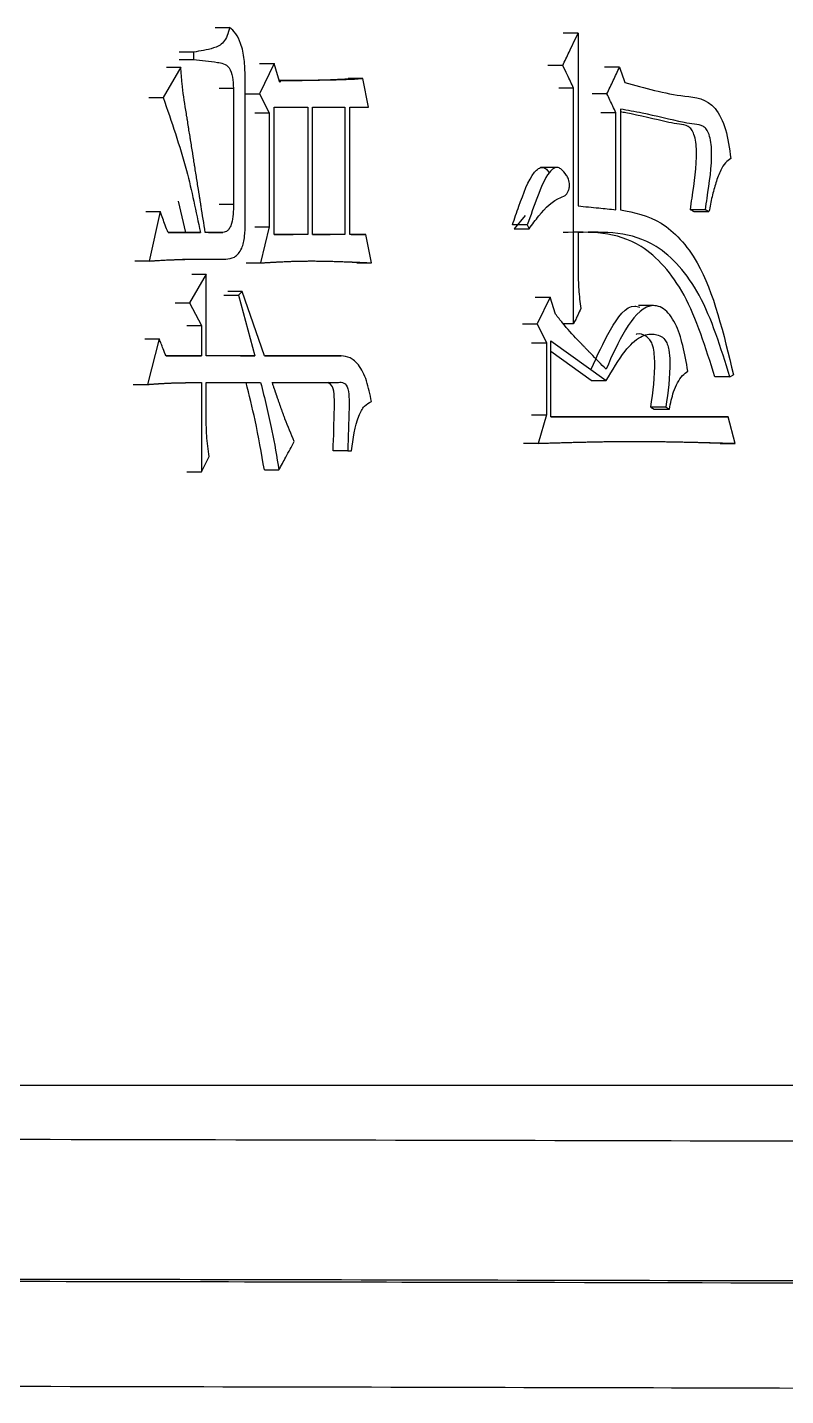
# Model space of a CAD drawing. Header units: millimetres. Extents: x 2085 to 4229, y 754 to 2271.
# Drawn here: x 3133.11 to 3137.43, y 968.06 to 975.85 of the extents above; entities that cross this region are included whole.
import ezdxf

# ---------------------------------------------------------------- set-up
doc = ezdxf.new("R2010")
doc.units = ezdxf.units.MM

msp = doc.modelspace()

# ---------------------------------------------------------------- linework, layer by layer
at = {"color": 7, "linetype": 'Continuous', "lineweight": 25}
for p, q in [((3134.1766, 975.8486), (3134.2587, 975.8486)), ((3136.2438, 975.8161), (3136.1587, 975.8161)), ((3136.2438, 975.8161), (3136.2438, 974.8318)), ((3134.0533, 975.7079), (3133.9714, 975.7079)), ((3133.9714, 975.6647), (3134.0533, 975.6647)), ((3134.0533, 975.7079), (3134.0533, 975.6647)), ((3133.9807, 975.6214), (3133.88, 975.4483)), ((3133.8989, 975.6214), (3133.9807, 975.6214)), ((3134.4297, 975.643), (3134.5123, 975.643)), ((3134.5123, 975.643), (3134.4298, 975.4699)), ((3136.1561, 975.6322), (3136.0712, 975.6322)), ((3136.4794, 975.6214), (3136.3941, 975.6214)), ((3134.3472, 974.7344), (3134.3472, 975.5673)), ((3134.5507, 975.5457), (3134.5419, 975.5457)), ((3134.5507, 975.5457), (3134.5452, 975.5349)), ((3135.0181, 975.5565), (3134.9347, 975.5565)), ((3135.0505, 975.3942), (3135.0181, 975.5565)), ((3133.7984, 975.4483), (3133.88, 975.4483)), ((3134.1987, 975.5023), (3134.2809, 975.5023)), ((3134.2809, 975.5023), (3134.2809, 974.8425)), ((3134.3474, 975.4699), (3134.4298, 975.4699)), ((3134.4298, 975.4699), (3134.4848, 975.3618)), ((3136.218, 975.5024), (3136.133, 975.5024)), ((3136.218, 974.1611), (3136.218, 975.5024)), ((3136.4079, 975.47), (3136.3227, 975.47)), ((3134.4023, 975.3618), (3134.4848, 975.3618)), ((3134.4848, 975.3618), (3134.4848, 974.7127)), ((3134.5123, 974.6695), (3134.5123, 975.3942)), ((3134.5123, 975.3942), (3134.7037, 975.3942)), ((3134.7037, 975.3942), (3134.7037, 974.6695)), ((3134.7309, 974.6695), (3134.731, 975.3942)), ((3134.731, 975.3942), (3134.9155, 975.3942)), ((3134.9155, 975.3942), (3134.9155, 974.6695)), ((3134.9426, 974.6695), (3134.9426, 975.3942)), ((3134.9426, 975.3942), (3135.0505, 975.3942)), ((3136.459, 975.3618), (3136.3737, 975.3618)), ((3136.459, 974.8101), (3136.459, 975.3618)), ((3136.4845, 975.3834), (3136.4845, 974.8101)), ((3136.1149, 975.0496), (3136.0296, 975.0496)), ((3134.0099, 974.6803), (3133.9686, 974.8581)), ((3134.1987, 974.8425), (3134.2809, 974.8425)), ((3136.9688, 974.8102), (3136.8828, 974.8102)), ((3133.7816, 974.7993), (3133.8632, 974.7993)), ((3133.8632, 974.7993), (3133.8014, 974.518)), ((3135.9428, 974.7778), (3135.8796, 974.702)), ((3136.9028, 974.7993), (3136.9889, 974.7993)), ((3134.0922, 974.6803), (3133.908, 974.6803)), ((3133.908, 974.6803), (3134.0099, 974.6803)), ((3134.0103, 974.6803), (3134.0922, 974.6803)), ((3134.22, 974.6803), (3134.1201, 974.6803)), ((3134.1379, 974.6803), (3134.22, 974.6803)), ((3134.4023, 974.7127), (3134.4848, 974.7127)), ((3134.4848, 974.7127), (3134.4353, 974.5072)), ((3134.7037, 974.6695), (3134.5123, 974.6695)), ((3134.5123, 974.6695), (3134.6206, 974.6695)), ((3134.7037, 974.6695), (3134.6209, 974.6695)), ((3134.9155, 974.6695), (3134.7309, 974.6695)), ((3134.7309, 974.6695), (3134.8322, 974.6695)), ((3134.9155, 974.6695), (3134.8324, 974.6695)), ((3135.0343, 974.6695), (3134.9426, 974.6695)), ((3134.951, 974.6695), (3135.0343, 974.6695)), ((3135.0666, 974.5072), (3135.0343, 974.6695)), ((3135.9539, 974.7236), (3135.8692, 974.7236)), ((3135.8796, 974.702), (3135.9643, 974.702)), ((3135.9539, 974.7236), (3135.9643, 974.702)), ((3136.2438, 974.6803), (3136.2438, 974.464)), ((3133.8014, 974.518), (3133.7199, 974.518)), ((3134.1541, 974.5288), (3134.2366, 974.5288)), ((3134.3529, 974.5072), (3134.4353, 974.5072)), ((3134.9832, 974.5072), (3135.0666, 974.5072)), ((3134.1256, 974.4423), (3134.031, 974.28)), ((3134.0436, 974.4423), (3134.1256, 974.4423)), ((3134.1256, 973.9772), (3134.1256, 974.4423)), ((3134.3306, 974.3449), (3134.2483, 974.3449)), ((3134.3306, 974.3449), (3134.3085, 974.3233)), ((3134.4573, 973.9772), (3134.3306, 974.3449)), ((3133.9491, 974.28), (3134.031, 974.28)), ((3134.031, 974.28), (3134.0978, 974.1502)), ((3134.2263, 974.3233), (3134.3085, 974.3233)), ((3134.3085, 974.3233), (3134.4023, 973.9772)), ((3135.9989, 974.3125), (3136.0837, 974.3125)), ((3136.0837, 974.3125), (3136.0111, 974.1611)), ((3136.1148, 974.2152), (3136.0837, 974.3125)), ((3136.6734, 974.264), (3136.5878, 974.264)), ((3134.0159, 974.1502), (3134.0978, 974.1502)), ((3134.0978, 974.1502), (3134.0978, 973.9772)), ((3135.9264, 974.1611), (3136.0111, 974.1611)), ((3136.0111, 974.1611), (3136.063, 974.0529)), ((3136.218, 974.1611), (3136.1585, 974.1611)), ((3133.776, 974.0745), (3133.8576, 974.0745)), ((3133.8576, 974.0745), (3133.7902, 973.8149)), ((3135.9782, 974.0529), (3136.063, 974.0529)), ((3136.063, 974.0529), (3136.063, 973.6418)), ((3136.0889, 974.0637), (3136.4028, 973.8366)), ((3136.0889, 973.631), (3136.0889, 974.0637)), ((3134.0978, 973.9772), (3133.8968, 973.9772)), ((3133.8968, 973.9772), (3134.0155, 973.9772)), ((3134.0159, 973.9772), (3134.0978, 973.9772)), ((3134.4023, 973.9772), (3134.1256, 973.9772)), ((3134.3199, 973.9772), (3134.4023, 973.9772)), ((3134.8939, 973.9772), (3134.4573, 973.9772)), ((3134.4573, 973.9772), (3134.8105, 973.9772)), ((3134.8107, 973.9772), (3134.8939, 973.9772)), ((3136.3175, 973.8366), (3136.0889, 974.0022)), ((3137.1083, 973.8582), (3137.1282, 973.869)), ((3133.7087, 973.8149), (3133.7902, 973.8149)), ((3134.0978, 973.8257), (3134.0978, 973.3173)), ((3134.1256, 973.8257), (3134.4353, 973.8257)), ((3134.1256, 973.6202), (3134.1256, 973.8257)), ((3134.5013, 973.8257), (3134.8722, 973.8257)), ((3134.7889, 973.8257), (3134.8722, 973.8257)), ((3136.3176, 973.8366), (3136.4028, 973.8366)), ((3135.9782, 973.6418), (3136.063, 973.6418)), ((3136.063, 973.6418), (3136.0163, 973.4796)), ((3136.7431, 973.6851), (3136.6573, 973.6851)), ((3136.6573, 973.6851), (3136.6775, 973.6743)), ((3136.6775, 973.6743), (3136.7632, 973.6743)), ((3136.7431, 973.6851), (3136.7632, 973.6743)), ((3137.0984, 973.631), (3136.0889, 973.631)), ((3136.0889, 973.631), (3137.0122, 973.631)), ((3137.0122, 973.631), (3137.0984, 973.631)), ((3137.1381, 973.4796), (3137.0984, 973.631)), ((3136.0163, 973.4796), (3135.9316, 973.4796)), ((3137.0519, 973.4796), (3136.9286, 973.4825)), ((3137.0519, 973.4796), (3137.1381, 973.4796)), ((3134.0978, 973.3173), (3134.1423, 973.4038)), ((3134.9317, 973.4363), (3134.8486, 973.4363)), ((3134.9317, 973.4363), (3134.9534, 973.4363)), ((3134.4568, 973.3281), (3134.5397, 973.3281)), ((3134.0158, 973.3173), (3134.0978, 973.3173))]:
    msp.add_line(p, q, dxfattribs=at)
at = {"color": 7, "linetype": 'Continuous', "lineweight": 25, "flags": 128}
for points in [[(3134.5452, 975.5349), (3134.5318, 975.5788), (3134.5221, 975.6109), (3134.5123, 975.643)], [(3137.1083, 973.8582), (3137.0733, 973.8582), (3137.0477, 973.8582), (3137.0221, 973.8582)]]:
    msp.add_lwpolyline(points, dxfattribs=at)
at = {"color": 7, "linetype": 'Continuous', "lineweight": 25}
for points, knots in [([(3134.2587, 975.8486), (3134.2548, 975.8323), (3134.2471, 975.8001), (3134.2179, 975.7494), (3134.1492, 975.722), (3134.0913, 975.7135), (3134.0533, 975.7079)], [0, 0, 0, 0, 0.1278182, 0.252018, 0.5084072, 1, 1, 1, 1]), ([(3134.3472, 975.5673), (3134.3463, 975.6004), (3134.3446, 975.666), (3134.3264, 975.7523), (3134.2958, 975.8155), (3134.271, 975.8377), (3134.2587, 975.8486)], [0, 0, 0, 0, 0.288794, 0.57293, 0.789593, 1, 1, 1, 1]), ([(3136.1561, 975.6322), (3136.168, 975.6572), (3136.1886, 975.7003), (3136.2178, 975.7616), (3136.2351, 975.798), (3136.2438, 975.8161)], [0, 0, 0, 0, 0.407194, 0.703597, 1, 1, 1, 1]), ([(3134.0533, 975.6647), (3134.0987, 975.6604), (3134.156, 975.655), (3134.2236, 975.6434), (3134.2592, 975.6241), (3134.2767, 975.5646), (3134.2795, 975.5233), (3134.2809, 975.5023)], [0, 0, 0, 0, 0.489877, 0.617073, 0.743751, 0.869803, 1, 1, 1, 1]), ([(3134.1201, 974.6803), (3134.1121, 974.7305), (3134.1032, 974.787), (3134.0932, 974.8498), (3134.0908, 974.8655), (3134.0883, 974.8812), (3134.0863, 974.8937), (3134.0838, 974.9094), (3134.0803, 974.9314), (3134.0753, 974.9628), (3134.0704, 974.9941), (3134.0654, 975.0255), (3134.0614, 975.0506), (3134.0564, 975.082), (3134.0524, 975.1071), (3134.0454, 975.151), (3134.0394, 975.1887), (3134.0324, 975.2326), (3134.0284, 975.2577), (3134.0234, 975.2891), (3134.0194, 975.3142), (3134.0144, 975.3456), (3134.0033, 975.4146), (3133.9889, 975.5078), (3133.9829, 975.5905), (3133.9807, 975.6214)], [0, 0, 0, 0, 0.1607092, 0.1807979, 0.2008865, 0.2109308, 0.2310195, 0.2410638, 0.2611525, 0.3013298, 0.3415071, 0.3615958, 0.4017731, 0.4218617, 0.462039, 0.4821277, 0.5624823, 0.582571, 0.6227483, 0.6428369, 0.6830142, 0.7031029, 0.7432802, 0.9040946, 1, 1, 1, 1]), ([(3136.218, 975.5024), (3136.2121, 975.5149), (3136.2002, 975.5399), (3136.1796, 975.5831), (3136.1649, 975.6139), (3136.1561, 975.6322)], [0, 0, 0, 0, 0.288432, 0.576865, 1, 1, 1, 1]), ([(3136.4079, 975.47), (3136.4199, 975.4952), (3136.4437, 975.5457), (3136.4675, 975.5962), (3136.4794, 975.6214)], [0, 0, 0, 0, 0.499999, 1, 1, 1, 1]), ([(3136.4794, 975.6214), (3136.4845, 975.607), (3136.4947, 975.5782), (3136.5049, 975.5493), (3136.51, 975.5349)], [0, 0, 0, 0, 0.5, 1, 1, 1, 1]), ([(3134.5426, 975.5459), (3134.5483, 975.5459), (3134.5855, 975.546), (3134.6303, 975.5464), (3134.7009, 975.5472), (3134.7948, 975.5482), (3134.8803, 975.5533), (3134.9347, 975.5565)], [0, 0, 0, 0, 0.04313, 0.282312, 0.342107, 0.58129, 1, 1, 1, 1]), ([(3135.0181, 975.5565), (3135.0163, 975.5563), (3135.0125, 975.556), (3135.0068, 975.5555), (3134.9993, 975.5549), (3134.9918, 975.5543), (3134.9842, 975.5537), (3134.9786, 975.5532), (3134.971, 975.5527), (3134.9635, 975.5522), (3134.9503, 975.5515), (3134.9257, 975.5507), (3134.8727, 975.5489), (3134.812, 975.5474), (3134.7588, 975.5469), (3134.7322, 975.5466), (3134.7169, 975.5465), (3134.7055, 975.5464), (3134.6959, 975.5463), (3134.6864, 975.5462), (3134.6788, 975.5462), (3134.6712, 975.5461), (3134.6635, 975.5461), (3134.6559, 975.546), (3134.6482, 975.546), (3134.6425, 975.546), (3134.6349, 975.5459), (3134.6272, 975.5459), (3134.6196, 975.5459), (3134.6119, 975.5458), (3134.6043, 975.5458), (3134.5966, 975.5458), (3134.5909, 975.5458), (3134.5861, 975.5458), (3134.5813, 975.5457), (3134.5775, 975.5457), (3134.5737, 975.5457), (3134.5708, 975.5457), (3134.567, 975.5457), (3134.5631, 975.5457), (3134.5593, 975.5457), (3134.5555, 975.5457), (3134.5526, 975.5457), (3134.5507, 975.5457)], [0, 0, 0, 0, 0.012194, 0.024389, 0.036583, 0.060972, 0.073167, 0.085361, 0.097556, 0.121945, 0.134139, 0.182918, 0.280473, 0.475585, 0.573141, 0.621919, 0.646308, 0.670697, 0.695086, 0.70728, 0.731669, 0.743863, 0.756058, 0.780447, 0.792641, 0.804836, 0.81703, 0.841419, 0.853613, 0.865808, 0.890197, 0.902391, 0.914586, 0.92678, 0.932877, 0.945072, 0.951169, 0.957266, 0.963363, 0.975558, 0.981655, 0.987752, 1, 1, 1, 1]), ([(3136.51, 975.5349), (3136.622, 975.5032), (3136.7921, 975.455), (3137.0044, 975.4446), (3137.0906, 975.2704), (3137.1056, 975.1592), (3137.1133, 975.1022)], [0, 0, 0, 0, 0.492344, 0.747305, 0.87043, 1, 1, 1, 1]), ([(3133.88, 975.4483), (3133.9275, 975.3125), (3134.0127, 975.0684), (3134.0678, 974.7995), (3134.0922, 974.6803)], [0, 0, 0, 0, 0.5565668, 1, 1, 1, 1]), ([(3136.459, 975.3618), (3136.4531, 975.3743), (3136.4417, 975.3986), (3136.4247, 975.4346), (3136.4135, 975.4582), (3136.4079, 975.47)], [0, 0, 0, 0, 0.346119, 0.673059, 1, 1, 1, 1]), ([(3136.9688, 974.8102), (3136.9719, 974.8322), (3136.9872, 974.9417), (3137.0089, 975.0697), (3137.0014, 975.1942), (3136.9912, 975.2369), (3136.9758, 975.2686), (3136.9479, 975.2938), (3136.9037, 975.2952), (3136.7881, 975.3185), (3136.6476, 975.354), (3136.5257, 975.376), (3136.4845, 975.3834)], [0, 0, 0, 0, 0.047616, 0.236668, 0.271199, 0.305853, 0.333079, 0.360338, 0.428756, 0.509882, 0.834445, 1, 1, 1, 1]), ([(3136.8828, 974.8102), (3136.8859, 974.8323), (3136.9012, 974.942), (3136.9231, 975.0703), (3136.9152, 975.1949), (3136.905, 975.2375), (3136.8896, 975.2689), (3136.8615, 975.2941), (3136.8167, 975.2951), (3136.6991, 975.3202), (3136.5873, 975.3481), (3136.4948, 975.3653), (3136.4845, 975.3673)], [0, 0, 0, 0, 0.053959, 0.268193, 0.307139, 0.346224, 0.376934, 0.407674, 0.48592, 0.579355, 0.953164, 1, 1, 1, 1]), ([(3135.8692, 974.7236), (3135.8816, 974.7588), (3135.9191, 974.8649), (3135.9627, 974.9905), (3136.0173, 975.0466), (3136.0412, 975.0542), (3136.0628, 975.0427), (3136.0739, 975.0276), (3136.0792, 975.0204)], [0, 0, 0, 0, 0.230285, 0.693302, 0.776377, 0.859882, 0.933594, 1, 1, 1, 1]), ([(3135.9643, 974.702), (3135.9827, 974.7266), (3136.0382, 974.8007), (3136.1093, 974.8739), (3136.1712, 974.8882), (3136.1865, 974.9105), (3136.1925, 974.9291), (3136.1949, 974.949), (3136.1938, 974.9681), (3136.1884, 974.9878), (3136.1726, 975.0156), (3136.1511, 975.0408), (3136.1252, 975.0537), (3136.1023, 975.0464), (3136.0581, 975.0022), (3136.0106, 974.8825), (3135.9729, 974.7771), (3135.9539, 974.7236)], [0, 0, 0, 0, 0.109651, 0.330682, 0.3864, 0.404634, 0.422868, 0.441529, 0.456387, 0.471247, 0.497612, 0.560433, 0.593185, 0.625961, 0.670922, 0.833212, 1, 1, 1, 1]), ([(3137.1133, 975.1022), (3137.1027, 975.0951), (3137.0812, 975.0808), (3137.0522, 975.0312), (3137.027, 974.965), (3137.0057, 974.8844), (3136.9945, 974.8277), (3136.9889, 974.7993)], [0, 0, 0, 0, 0.1624123, 0.328967, 0.5495924, 0.7738532, 1, 1, 1, 1]), ([(3134.2809, 974.8425), (3134.28, 974.8035), (3134.2788, 974.7545), (3134.2606, 974.707), (3134.2444, 974.6845), (3134.2295, 974.6819), (3134.22, 974.6803)], [0, 0, 0, 0, 0.51629, 0.647429, 0.774862, 1, 1, 1, 1]), ([(3136.2438, 974.8318), (3136.2829, 974.8278), (3136.3384, 974.8223), (3136.41, 974.8151), (3136.4427, 974.8118), (3136.459, 974.8101)], [0, 0, 0, 0, 0.542952, 0.771476, 1, 1, 1, 1]), ([(3136.4845, 974.8101), (3136.5628, 974.7943), (3136.7205, 974.7625), (3136.9825, 974.4827), (3137.0723, 974.1045), (3137.1282, 973.869)], [0, 0, 0, 0, 0.271558, 0.546438, 1, 1, 1, 1]), ([(3136.9028, 974.7993), (3136.9012, 974.8002), (3136.8978, 974.8021), (3136.8911, 974.8057), (3136.8861, 974.8084), (3136.8828, 974.8102)], [0, 0, 0, 0, 0.25319, 0.506384, 1, 1, 1, 1]), ([(3136.9688, 974.8102), (3136.9705, 974.8092), (3136.9747, 974.807), (3136.9814, 974.8034), (3136.9864, 974.8007), (3136.9889, 974.7993)], [0, 0, 0, 0, 0.252887, 0.626447, 1, 1, 1, 1]), ([(3133.908, 974.6803), (3133.9028, 974.6942), (3133.8927, 974.721), (3133.8777, 974.7607), (3133.868, 974.7864), (3133.8632, 974.7993)], [0, 0, 0, 0, 0.350984, 0.675491, 1, 1, 1, 1]), ([(3134.2366, 974.5288), (3134.2532, 974.5303), (3134.2868, 974.5332), (3134.3297, 974.5814), (3134.3469, 974.6588), (3134.3471, 974.709), (3134.3472, 974.7344)], [0, 0, 0, 0, 0.26803, 0.540931, 0.767912, 1, 1, 1, 1]), ([(3137.0221, 973.8582), (3136.9703, 974.0244), (3136.8688, 974.3492), (3136.5594, 974.6908), (3136.3101, 974.6843), (3136.1587, 974.6803)], [0, 0, 0, 0, 0.291237, 0.569425, 1, 1, 1, 1]), ([(3137.1083, 973.8582), (3137.0564, 974.0244), (3136.9548, 974.3493), (3136.6449, 974.6908), (3136.3954, 974.6843), (3136.2438, 974.6803)], [0, 0, 0, 0, 0.291092, 0.569283, 1, 1, 1, 1]), ([(3133.8014, 974.518), (3133.8058, 974.5183), (3133.8123, 974.5187), (3133.821, 974.5192), (3133.8275, 974.5196), (3133.834, 974.52), (3133.8405, 974.5204), (3133.8469, 974.5208), (3133.8556, 974.5214), (3133.8664, 974.522), (3133.8794, 974.5227), (3133.8924, 974.5235), (3133.9183, 974.5248), (3133.9443, 974.526), (3133.9702, 974.5269), (3133.9831, 974.5274), (3133.996, 974.5277), (3134.009, 974.528), (3134.0219, 974.5283), (3134.0391, 974.5286), (3134.0563, 974.5289), (3134.0736, 974.529), (3134.0865, 974.5291), (3134.0994, 974.5292), (3134.1122, 974.5292), (3134.123, 974.5293), (3134.1316, 974.5293), (3134.138, 974.5293), (3134.1444, 974.5293), (3134.1509, 974.5293), (3134.1573, 974.5292), (3134.1637, 974.5292), (3134.1702, 974.5292), (3134.1766, 974.5292), (3134.1852, 974.5291), (3134.1938, 974.5291), (3134.2023, 974.529), (3134.2087, 974.529), (3134.2141, 974.529), (3134.2184, 974.529), (3134.2216, 974.5289), (3134.2248, 974.5289), (3134.228, 974.5289), (3134.2319, 974.5289), (3134.2348, 974.5289), (3134.2366, 974.5288)], [0, 0, 0, 0, 0.0297, 0.04455, 0.0594, 0.07425, 0.0891, 0.10395, 0.1188, 0.1485, 0.1782, 0.2079, 0.237599, 0.3564, 0.3861, 0.4158, 0.4455, 0.4752, 0.5049, 0.5346, 0.594, 0.6237, 0.6534, 0.6831, 0.7128, 0.742499, 0.757349, 0.772199, 0.787049, 0.801899, 0.816749, 0.831599, 0.846449, 0.861299, 0.876149, 0.905849, 0.920699, 0.935549, 0.950399, 0.957824, 0.965249, 0.972674, 0.980099, 0.987524, 1, 1, 1, 1]), ([(3133.9118, 974.5245), (3133.9523, 974.5259), (3134.0142, 974.5281), (3134.0987, 974.5288), (3134.1353, 974.5288), (3134.1493, 974.5289), (3134.1518, 974.5289), (3134.1514, 974.5289), (3134.1514, 974.5289)], [0, 0, 0, 0, 0.522535, 0.798849, 0.953458, 0.983824, 0.997934, 1, 1, 1, 1]), ([(3134.4353, 974.5072), (3134.4396, 974.5075), (3134.446, 974.5078), (3134.4545, 974.5083), (3134.4609, 974.5087), (3134.4672, 974.5091), (3134.4736, 974.5094), (3134.48, 974.5098), (3134.4864, 974.5101), (3134.4927, 974.5105), (3134.4991, 974.5109), (3134.5055, 974.5112), (3134.5119, 974.5116), (3134.5182, 974.5119), (3134.5246, 974.5122), (3134.531, 974.5126), (3134.5373, 974.5129), (3134.5437, 974.5132), (3134.5522, 974.5136), (3134.5628, 974.5141), (3134.5755, 974.5147), (3134.5882, 974.5152), (3134.6009, 974.5157), (3134.6136, 974.5162), (3134.6263, 974.5166), (3134.639, 974.517), (3134.6643, 974.5176), (3134.6897, 974.5179), (3134.715, 974.5181), (3134.7276, 974.5181), (3134.7445, 974.5181), (3134.7655, 974.5179), (3134.7908, 974.5176), (3134.816, 974.5171), (3134.8412, 974.5165), (3134.8622, 974.5159), (3134.8832, 974.5152), (3134.8999, 974.5146), (3134.9167, 974.5139), (3134.9292, 974.5134), (3134.9418, 974.5129), (3134.9523, 974.5125), (3134.9606, 974.5122), (3134.9669, 974.5119), (3134.9732, 974.5116), (3134.9794, 974.5113), (3134.9857, 974.511), (3134.9919, 974.5108), (3134.9982, 974.5105), (3135.0045, 974.5102), (3135.0107, 974.5099), (3135.017, 974.5096), (3135.0232, 974.5093), (3135.0285, 974.509), (3135.0326, 974.5088), (3135.0358, 974.5087), (3135.0389, 974.5086), (3135.042, 974.5084), (3135.0451, 974.5083), (3135.0483, 974.5081), (3135.0514, 974.508), (3135.0545, 974.5078), (3135.0576, 974.5077), (3135.0617, 974.5075), (3135.0647, 974.5073), (3135.0666, 974.5072)], [0, 0, 0, 0, 0.020012, 0.030018, 0.040024, 0.050031, 0.060037, 0.070043, 0.080049, 0.090055, 0.100061, 0.110067, 0.120073, 0.130079, 0.140086, 0.150092, 0.160098, 0.170104, 0.18011, 0.200122, 0.220134, 0.240147, 0.260159, 0.280171, 0.300183, 0.320196, 0.340208, 0.420258, 0.44027, 0.460282, 0.480294, 0.520319, 0.560343, 0.600368, 0.640392, 0.680417, 0.700429, 0.740454, 0.760466, 0.780478, 0.80049, 0.820502, 0.830509, 0.840515, 0.850521, 0.860527, 0.870533, 0.880539, 0.890545, 0.900551, 0.910557, 0.920564, 0.93057, 0.940576, 0.945579, 0.950582, 0.955585, 0.960588, 0.965591, 0.970594, 0.975597, 0.9806, 0.985603, 0.990606, 1, 1, 1, 1]), ([(3136.2438, 974.464), (3136.2442, 974.4277), (3136.2452, 974.3545), (3136.2545, 974.2834), (3136.2592, 974.2476)], [0, 0, 0, 0, 0.495714, 1, 1, 1, 1]), ([(3136.3175, 973.9015), (3136.3521, 973.9776), (3136.4199, 974.1267), (3136.5246, 974.2755), (3136.5857, 974.2581), (3136.5958, 974.2552)], [0, 0, 0, 0, 0.46552, 0.912082, 1, 1, 1, 1]), ([(3136.8688, 973.8907), (3136.8508, 973.9899), (3136.8237, 974.1396), (3136.7321, 974.2574), (3136.6243, 974.2775), (3136.5055, 974.133), (3136.4375, 973.9797), (3136.4028, 973.9015)], [0, 0, 0, 0, 0.250217, 0.37779, 0.502112, 0.745933, 1, 1, 1, 1]), ([(3136.4028, 973.9015), (3136.3739, 973.9311), (3136.3414, 973.9644), (3136.3053, 974.0017), (3136.2963, 974.011), (3136.2873, 974.0203), (3136.2782, 974.0297), (3136.2692, 974.0391), (3136.2566, 974.0523), (3136.2186, 974.0918), (3136.1691, 974.1465), (3136.1281, 974.1983), (3136.1148, 974.2152)], [0, 0, 0, 0, 0.297523, 0.334713, 0.371903, 0.390498, 0.427689, 0.464879, 0.483474, 0.557855, 0.855503, 1, 1, 1, 1]), ([(3136.2592, 974.2476), (3136.2533, 974.2351), (3136.2434, 974.2145), (3136.2297, 974.1856), (3136.2219, 974.1693), (3136.218, 974.1611)], [0, 0, 0, 0, 0.432643, 0.716321, 1, 1, 1, 1]), ([(3136.4028, 973.8366), (3136.4378, 973.8957), (3136.4971, 973.9961), (3136.5914, 974.0925), (3136.6615, 974.1058), (3136.7085, 974.0949), (3136.7353, 974.077), (3136.7525, 974.0454), (3136.7629, 974.003), (3136.771, 973.8796), (3136.7555, 973.7715), (3136.7431, 973.6851)], [0, 0, 0, 0, 0.236471, 0.400892, 0.534168, 0.588802, 0.643894, 0.675813, 0.707612, 0.766357, 1, 1, 1, 1]), ([(3136.6573, 973.6851), (3136.6699, 973.7727), (3136.6847, 973.8765), (3136.6774, 973.9989), (3136.6686, 974.042), (3136.6514, 974.074), (3136.6216, 974.0961), (3136.5942, 974.1073), (3136.5761, 974.1005), (3136.5748, 974.1)], [0, 0, 0, 0, 0.478517, 0.567585, 0.657403, 0.721203, 0.808864, 0.987094, 1, 1, 1, 1]), ([(3133.8968, 973.9772), (3133.8913, 973.9908), (3133.882, 974.0138), (3133.869, 974.0463), (3133.8614, 974.0651), (3133.8576, 974.0745)], [0, 0, 0, 0, 0.419954, 0.709976, 1, 1, 1, 1]), ([(3135.0666, 973.7176), (3135.0586, 973.7581), (3135.0429, 973.8377), (3134.9988, 973.9261), (3134.9458, 973.9716), (3134.9111, 973.9753), (3134.8939, 973.9772)], [0, 0, 0, 0, 0.291847, 0.573788, 0.788346, 1, 1, 1, 1]), ([(3136.7632, 973.6743), (3136.7703, 973.7081), (3136.7818, 973.7633), (3136.8089, 973.8265), (3136.8367, 973.868), (3136.8582, 973.8832), (3136.8688, 973.8907)], [0, 0, 0, 0, 0.34974, 0.571287, 0.787704, 1, 1, 1, 1]), ([(3133.7902, 973.8149), (3133.7919, 973.815), (3133.7953, 973.8153), (3133.8003, 973.8156), (3133.8054, 973.816), (3133.8105, 973.8164), (3133.8155, 973.8167), (3133.8206, 973.8171), (3133.8257, 973.8174), (3133.8307, 973.8178), (3133.8358, 973.8181), (3133.8409, 973.8185), (3133.8459, 973.8188), (3133.851, 973.8192), (3133.856, 973.8195), (3133.8611, 973.8198), (3133.8662, 973.8201), (3133.8712, 973.8204), (3133.8763, 973.8207), (3133.8813, 973.821), (3133.8864, 973.8213), (3133.8906, 973.8215), (3133.8948, 973.8217), (3133.899, 973.822), (3133.9041, 973.8222), (3133.9091, 973.8224), (3133.9142, 973.8227), (3133.9193, 973.8229), (3133.9243, 973.8231), (3133.9294, 973.8233), (3133.9344, 973.8234), (3133.9386, 973.8236), (3133.9428, 973.8237), (3133.947, 973.8239), (3133.9521, 973.824), (3133.9571, 973.8241), (3133.9622, 973.8243), (3133.9672, 973.8244), (3133.9723, 973.8245), (3133.9773, 973.8246), (3133.9823, 973.8247), (3133.9874, 973.8248), (3133.9916, 973.8249), (3133.9958, 973.825), (3134, 973.825), (3134.005, 973.8251), (3134.0101, 973.8252), (3134.0151, 973.8252), (3134.0201, 973.8253), (3134.0252, 973.8253), (3134.0302, 973.8254), (3134.0353, 973.8254), (3134.0394, 973.8254), (3134.0436, 973.8255), (3134.0478, 973.8255), (3134.0529, 973.8255), (3134.0579, 973.8256), (3134.0629, 973.8256), (3134.068, 973.8256), (3134.073, 973.8256), (3134.078, 973.8256), (3134.083, 973.8257), (3134.0872, 973.8257), (3134.0922, 973.8257), (3134.0954, 973.8257), (3134.0978, 973.8257)], [0, 0, 0, 0, 0.01641, 0.03282, 0.04923, 0.06564, 0.08205, 0.098461, 0.114871, 0.131281, 0.147691, 0.164101, 0.180511, 0.196921, 0.213331, 0.229741, 0.246151, 0.262561, 0.278972, 0.295382, 0.311792, 0.328202, 0.336407, 0.352817, 0.369227, 0.385637, 0.402047, 0.418457, 0.434867, 0.451278, 0.467688, 0.484098, 0.492303, 0.508713, 0.525123, 0.541533, 0.557943, 0.574353, 0.590763, 0.607173, 0.623583, 0.639994, 0.656404, 0.664609, 0.681019, 0.697429, 0.713839, 0.730249, 0.746659, 0.763069, 0.779479, 0.795889, 0.8123, 0.820505, 0.836915, 0.853325, 0.869735, 0.886145, 0.902555, 0.918965, 0.935375, 0.951785, 0.968195, 0.9764, 1, 1, 1, 1]), ([(3134.4568, 973.3281), (3134.4402, 973.4231), (3134.4106, 973.5924), (3134.3703, 973.7545), (3134.3526, 973.8257)], [0, 0, 0, 0, 0.560942, 1, 1, 1, 1]), ([(3134.4353, 973.8257), (3134.4581, 973.7352), (3134.4987, 973.5731), (3134.5271, 973.4031), (3134.5397, 973.3281)], [0, 0, 0, 0, 0.558886, 1, 1, 1, 1]), ([(3134.6273, 973.4904), (3134.6089, 973.5325), (3134.5895, 973.5773), (3134.571, 973.6275), (3134.567, 973.6386), (3134.5629, 973.6497), (3134.5589, 973.6609), (3134.5548, 973.6721), (3134.5508, 973.6833), (3134.5468, 973.6946), (3134.5439, 973.703), (3134.5399, 973.7143), (3134.5359, 973.7256), (3134.5325, 973.7354), (3134.53, 973.7425), (3134.5281, 973.7482), (3134.5261, 973.7538), (3134.5241, 973.7595), (3134.5222, 973.7651), (3134.5202, 973.7708), (3134.5188, 973.775), (3134.5168, 973.7807), (3134.5148, 973.7864), (3134.5129, 973.792), (3134.5114, 973.7963), (3134.5095, 973.802), (3134.5075, 973.8076), (3134.5056, 973.8133), (3134.5037, 973.8189), (3134.5022, 973.823), (3134.5013, 973.8257)], [0, 0, 0, 0, 0.396041, 0.420732, 0.445423, 0.494806, 0.519497, 0.544188, 0.59357, 0.618261, 0.642952, 0.667643, 0.717025, 0.741716, 0.754061, 0.778752, 0.791098, 0.803443, 0.828134, 0.84048, 0.852825, 0.865171, 0.889862, 0.902207, 0.914553, 0.926898, 0.951589, 0.963935, 0.97628, 1, 1, 1, 1]), ([(3134.8484, 973.4363), (3134.8511, 973.5184), (3134.8546, 973.6221), (3134.8565, 973.7419), (3134.8498, 973.8076), (3134.8285, 973.8199), (3134.8186, 973.8257)], [0, 0, 0, 0, 0.579644, 0.732014, 0.874517, 1, 1, 1, 1]), ([(3134.8722, 973.8259), (3134.8819, 973.8275), (3134.9015, 973.8308), (3134.9331, 973.8064), (3134.9399, 973.7424), (3134.9379, 973.6216), (3134.9345, 973.5182), (3134.9317, 973.4363)], [0, 0, 0, 0, 0.111377, 0.22453, 0.350906, 0.486016, 1, 1, 1, 1]), ([(3134.9534, 973.4363), (3134.9625, 973.5067), (3134.9751, 973.6037), (3135.0242, 973.697), (3135.0526, 973.7108), (3135.0666, 973.7176)], [0, 0, 0, 0, 0.573358, 0.790473, 1, 1, 1, 1]), ([(3134.1423, 973.4038), (3134.1368, 973.4436), (3134.1269, 973.5147), (3134.126, 973.5879), (3134.1256, 973.6202)], [0, 0, 0, 0, 0.558835, 1, 1, 1, 1]), ([(3134.5397, 973.3281), (3134.5528, 973.3523), (3134.5739, 973.3915), (3134.6031, 973.4456), (3134.6192, 973.4755), (3134.6273, 973.4904)], [0, 0, 0, 0, 0.447792, 0.723896, 1, 1, 1, 1]), ([(3136.0163, 973.4796), (3136.0261, 973.4799), (3136.0409, 973.4803), (3136.0605, 973.4809), (3136.0752, 973.4814), (3136.0899, 973.4818), (3136.1046, 973.4823), (3136.1193, 973.4827), (3136.134, 973.4831), (3136.1487, 973.4836), (3136.1682, 973.4841), (3136.1878, 973.4847), (3136.2073, 973.4852), (3136.222, 973.4856), (3136.2415, 973.4861), (3136.2609, 973.4866), (3136.2804, 973.4871), (3136.295, 973.4874), (3136.3096, 973.4877), (3136.329, 973.4881), (3136.3484, 973.4885), (3136.3678, 973.4889), (3136.3824, 973.4891), (3136.3969, 973.4893), (3136.4163, 973.4896), (3136.4356, 973.4899), (3136.455, 973.4901), (3136.467, 973.4902), (3136.4767, 973.4903), (3136.4839, 973.4903), (3136.4912, 973.4904), (3136.5008, 973.4904), (3136.5105, 973.4905), (3136.5201, 973.4905), (3136.5273, 973.4905), (3136.5346, 973.4906), (3136.5418, 973.4906), (3136.549, 973.4906), (3136.555, 973.4906), (3136.5598, 973.4906), (3136.5634, 973.4906), (3136.5683, 973.4906), (3136.5731, 973.4906), (3136.5779, 973.4906), (3136.5827, 973.4906), (3136.5887, 973.4905), (3136.5959, 973.4905), (3136.6055, 973.4905), (3136.6151, 973.4904), (3136.6247, 973.4904), (3136.6319, 973.4903), (3136.6415, 973.4903), (3136.6535, 973.4902), (3136.6679, 973.4901), (3136.6822, 973.4899), (3136.6966, 973.4897), (3136.7157, 973.4895), (3136.7348, 973.4892), (3136.7539, 973.489), (3136.7682, 973.4887), (3136.7825, 973.4885), (3136.8016, 973.4881), (3136.8206, 973.4878), (3136.8397, 973.4874), (3136.8539, 973.4871), (3136.8682, 973.4868), (3136.8872, 973.4863), (3136.9061, 973.4859), (3136.9251, 973.4854), (3136.9393, 973.4851), (3136.9582, 973.4846), (3136.9771, 973.4841), (3136.996, 973.4836), (3137.0102, 973.4832), (3137.0244, 973.4828), (3137.0432, 973.4823), (3137.0621, 973.4818), (3137.0809, 973.4812), (3137.095, 973.4808), (3137.1141, 973.4803), (3137.1284, 973.4799), (3137.1381, 973.4796)], [0, 0, 0, 0, 0.025705, 0.038557, 0.05141, 0.064262, 0.077115, 0.089967, 0.102819, 0.115672, 0.128524, 0.154229, 0.167082, 0.179934, 0.192786, 0.218491, 0.231344, 0.244196, 0.257049, 0.269901, 0.295606, 0.308458, 0.321311, 0.334163, 0.347016, 0.37272, 0.385573, 0.398425, 0.404851, 0.411278, 0.417704, 0.42413, 0.436983, 0.443409, 0.449835, 0.456261, 0.462687, 0.469114, 0.47554, 0.478753, 0.481966, 0.485179, 0.491605, 0.494818, 0.498032, 0.504458, 0.510884, 0.51731, 0.530163, 0.536589, 0.543015, 0.549441, 0.562294, 0.575146, 0.587999, 0.600851, 0.613703, 0.639408, 0.652261, 0.665113, 0.677966, 0.690818, 0.716523, 0.729375, 0.742228, 0.75508, 0.767933, 0.793637, 0.80649, 0.819342, 0.832195, 0.857899, 0.870752, 0.883604, 0.896457, 0.909309, 0.935014, 0.947866, 0.960719, 0.973571, 1, 1, 1, 1]), ([(3082.6726, 969.8247), (3083.319, 969.8247), (3086.5543, 969.8247), (3092.3062, 969.8248), (3098.5058, 969.8249), (3104.5153, 969.8249), (3109.1547, 969.825), (3114.6919, 969.825), (3118.9003, 969.825), (3123.8348, 969.8251), (3128.4325, 969.8251), (3132.5276, 969.8251), (3136.2092, 969.8252), (3138.8177, 969.8252), (3141.6277, 969.8253), (3143.4981, 969.8254), (3145.5263, 969.8255), (3146.2826, 969.8255), (3146.8113, 969.8256)], [0, 0, 0, 0, 0.020124, 0.100733, 0.181328, 0.221587, 0.302184, 0.342442, 0.423039, 0.463298, 0.543894, 0.624491, 0.664749, 0.745346, 0.785604, 0.8662, 0.906458, 1, 1, 1, 1]), ([(3057.4955, 969.5539), (3059.8901, 969.5546), (3064.6954, 969.556), (3072.0196, 969.5568), (3077.9638, 969.5567), (3082.4959, 969.5561), (3085.6289, 969.5556), (3088.7451, 969.5548), (3091.8388, 969.5539), (3094.9043, 969.5528), (3097.9358, 969.5515), (3102.1898, 969.5494), (3107.7302, 969.5461), (3114.4741, 969.5409), (3121.2017, 969.5342), (3126.9226, 969.5268), (3131.6432, 969.5192), (3135.4459, 969.5118), (3138.88, 969.5036), (3141.8384, 969.4945), (3144.2919, 969.4848), (3145.3374, 969.4779), (3145.8692, 969.4745)], [0, 0, 0, 0, 0.060834, 0.1220737, 0.183719, 0.2102711, 0.2368979, 0.2635992, 0.2903751, 0.3172255, 0.3441506, 0.3711502, 0.4324096, 0.4986217, 0.5697855, 0.6458999, 0.6994123, 0.7551267, 0.8130428, 0.8731605, 0.9354796, 1, 1, 1, 1]), ([(3147.1621, 968.6614), (3146.4372, 968.6659), (3144.9875, 968.675), (3141.1972, 968.6879), (3136.2991, 968.7), (3130.2584, 968.711), (3123.2105, 968.7207), (3115.2676, 968.729), (3106.568, 968.7357), (3097.2605, 968.7407), (3087.5034, 968.744), (3077.4695, 968.7454), (3067.3092, 968.7451), (3060.6211, 968.7433), (3057.2771, 968.7424)], [0, 0, 0, 0, 0.083333, 0.166667, 0.25, 0.333334, 0.416667, 0.5, 0.583334, 0.666667, 0.75, 0.833334, 0.916667, 1, 1, 1, 1]), ([(3146.6253, 968.6753), (3146.1256, 968.6786), (3145.1397, 968.6851), (3142.8592, 968.6944), (3140.0984, 968.7031), (3136.87, 968.7111), (3133.2594, 968.7184), (3128.7133, 968.7261), (3123.1102, 968.7338), (3116.3915, 968.741), (3109.4889, 968.7468), (3102.5594, 968.7512), (3095.7354, 968.7545), (3089.1253, 968.7567), (3082.8154, 968.7581), (3076.2935, 968.7587), (3069.7114, 968.7585), (3063.2329, 968.7575), (3059.2269, 968.7564), (3057.3546, 968.7559)], [0, 0, 0, 0, 0.060587, 0.1195299, 0.1768287, 0.2324833, 0.2864935, 0.3388593, 0.4142998, 0.4860434, 0.5540892, 0.6184368, 0.6790855, 0.7360349, 0.7892846, 0.838834, 0.8991333, 0.9528558, 1, 1, 1, 1]), ([(3057.1465, 968.1537), (3060.1712, 968.1545), (3066.2077, 968.1562), (3075.3608, 968.1565), (3084.4027, 968.1552), (3093.2301, 968.1522), (3101.7223, 968.1476), (3108.5667, 968.1424), (3114.0238, 968.1373), (3118.3766, 968.1326), (3122.8345, 968.1271), (3127.3131, 968.1205), (3131.4469, 968.1133), (3135.1874, 968.1055), (3138.5056, 968.0974), (3141.5409, 968.0883), (3144.1931, 968.0785), (3146.428, 968.0677), (3147.4059, 968.0602), (3147.9051, 968.0564)], [0, 0, 0, 0, 0.0746907, 0.1490623, 0.2231148, 0.2968479, 0.3702616, 0.4433557, 0.4832428, 0.5266364, 0.5735359, 0.623941, 0.6778511, 0.7254581, 0.7754993, 0.8279744, 0.882883, 0.940225, 1, 1, 1, 1])]:
    msp.add_open_spline(points, degree=3, knots=knots, dxfattribs=at)

doc.saveas('drawing.dxf')
